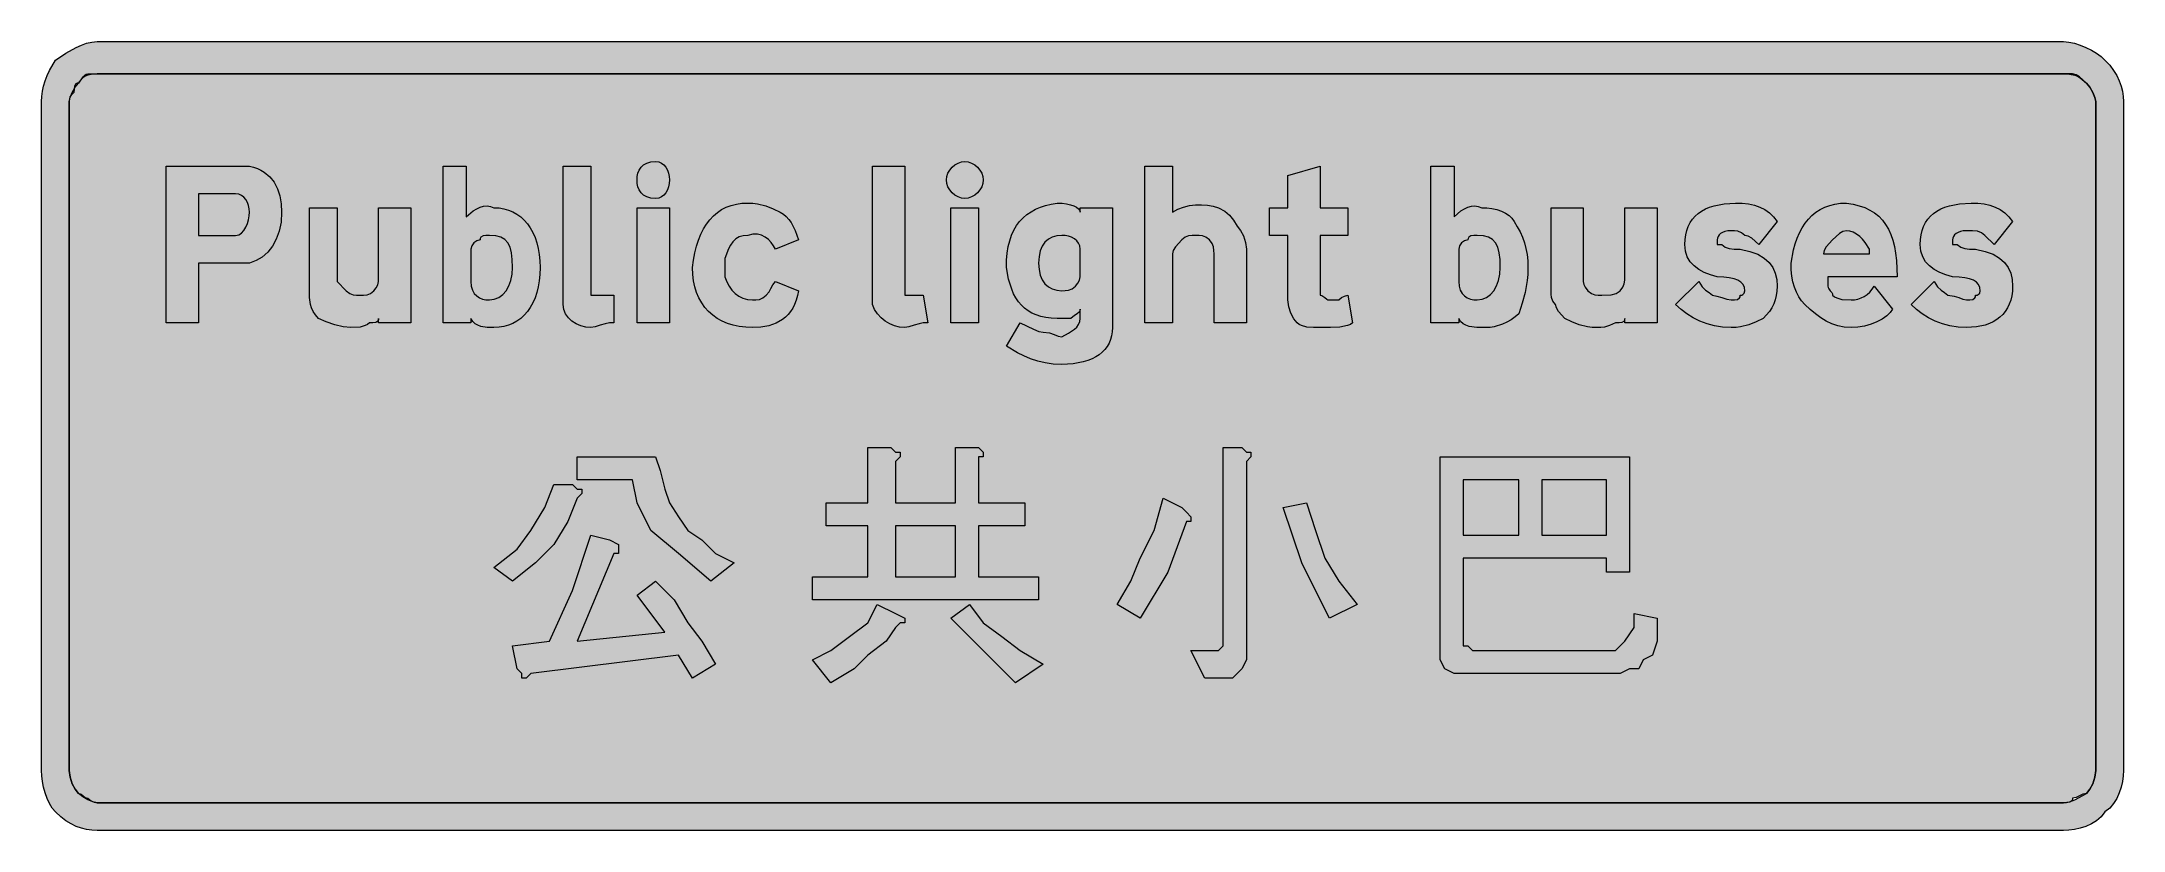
# Model space of a CAD drawing. Header units: metres. Extents: x 14 to 555, y 33 to 238.
import ezdxf

# ---------------------------------------------------------------- set-up
doc = ezdxf.new("R2010")
doc.units = ezdxf.units.M
doc.layers.add('FILL_BLACK_000000', color=7, linetype='Continuous', true_color=0x000000)
doc.layers.add('FILL_WHITE_FFFFFF', color=7, linetype='Continuous', true_color=0xffffff)

msp = doc.modelspace()

# ---------------------------------------------------------------- hatches: boundary and pattern name
at = {"layer": 'FILL_BLACK_000000', "true_color": 0x000000}
h = msp.add_hatch(color=7, dxfattribs=at)
h.dxf.hatch_style = 1
h.paths.add_polyline_path([(540.89, 237.73), (542.36, 237.43), (543.86, 236.95), (545.34, 236.34), (546.77, 235.61), (548.1, 234.8), (549.28, 233.94), (550.29, 233.04), (551.53, 231.69), (552.56, 230.34), (553.39, 228.99), (554.04, 227.64), (554.52, 226.29), (554.85, 224.94), (555.03, 223.59), (555.09, 222.24), (555.09, 48.24), (555.03, 46.84), (554.85, 45.37), (554.52, 43.87), (554.04, 42.39), (553.39, 40.96), (552.56, 39.63), (551.53, 38.45), (550.29, 37.44), (549.28, 36.2), (548.1, 35.17), (546.77, 34.34), (545.34, 33.69), (543.86, 33.21), (542.36, 32.88), (540.89, 32.7), (539.49, 32.64), (28.29, 32.64), (26.94, 32.7), (25.59, 32.88), (24.24, 33.21), (22.89, 33.69), (21.54, 34.34), (20.19, 35.17), (18.84, 36.2), (17.49, 37.44), (16.65, 38.45), (15.92, 39.63), (15.3, 40.96), (14.79, 42.39), (14.4, 43.87), (14.11, 45.37), (13.95, 46.84), (13.89, 48.24), (13.89, 222.24), (13.95, 223.59), (14.11, 224.94), (14.4, 226.29), (14.79, 227.64), (15.3, 228.99), (15.92, 230.34), (17.49, 233.04), (20.19, 234.8), (22.89, 236.34), (24.24, 236.95), (25.59, 237.43), (26.94, 237.73), (28.29, 237.84), (539.49, 237.84), (540.89, 237.73)])
h.paths.add_polyline_path([(547.14, 224.64), (546.37, 225.95), (545.49, 227.04), (543.69, 228.69), (542.79, 229.23), (541.89, 229.44), (539.49, 229.44), (28.29, 229.44), (27.2, 229.4), (25.89, 229.14), (25.22, 228.85), (24.58, 228.43), (23.99, 227.83), (23.49, 227.04), (23.09, 226.99), (22.8, 226.83), (22.44, 226.29), (22.31, 225.52), (22.29, 224.64), (21.6, 223.93), (21.24, 223.44), (21.11, 222.95), (21.09, 222.24), (21.09, 48.24), (21.3, 46.46), (21.84, 44.79), (22.61, 43.35), (23.49, 42.24), (23.89, 42.19), (24.2, 42.05), (24.69, 41.64), (25.18, 41.23), (25.49, 41.09), (25.89, 41.04), (26.77, 40.35), (27.54, 39.99), (28.29, 39.84), (539.49, 39.84), (540.34, 39.89), (541.1, 40.05), (542.49, 40.59), (545.49, 42.24), (546.37, 43.35), (547.14, 44.79), (547.68, 46.46), (547.89, 48.24), (547.89, 222.24), (547.68, 223.33), (547.14, 224.64)], flags=16)
h = msp.add_hatch(color=7, dxfattribs=at)
h.dxf.hatch_style = 1
h.paths.add_polyline_path([(177.03, 200.94), (176.86, 200.08), (176.58, 199.27), (176.19, 198.54), (175.68, 197.93), (175.06, 197.45), (174.33, 197.15), (173.49, 197.04), (172.25, 197.15), (171.22, 197.45), (170.39, 197.93), (169.74, 198.54), (169.26, 199.27), (168.93, 200.08), (168.75, 200.94), (168.69, 201.84), (168.75, 202.74), (168.93, 203.6), (169.26, 204.41), (169.74, 205.14), (170.39, 205.75), (171.22, 206.23), (172.25, 206.53), (173.49, 206.64), (174.33, 206.53), (175.06, 206.23), (175.68, 205.75), (176.19, 205.14), (176.58, 204.41), (176.86, 203.6), (177.03, 202.74), (177.09, 201.84), (177.03, 200.94)])
h = msp.add_hatch(color=7, dxfattribs=at)
h.dxf.hatch_style = 1
h.paths.add_polyline_path([(258.58, 200.94), (258.28, 200.08), (257.8, 199.27), (257.19, 198.54), (256.46, 197.93), (255.65, 197.45), (254.79, 197.15), (253.89, 197.04), (252.99, 197.15), (252.13, 197.45), (251.32, 197.93), (250.59, 198.54), (249.98, 199.27), (249.5, 200.08), (249.2, 200.94), (249.09, 201.84), (249.2, 202.74), (249.5, 203.6), (249.98, 204.41), (250.59, 205.14), (251.32, 205.75), (252.13, 206.23), (252.99, 206.53), (253.89, 206.64), (254.79, 206.53), (255.65, 206.23), (256.46, 205.75), (257.19, 205.14), (257.8, 204.41), (258.28, 203.6), (258.58, 202.74), (258.69, 201.84), (258.58, 200.94)])
h = msp.add_hatch(color=7, dxfattribs=at)
h.dxf.hatch_style = 1
h.paths.add_polyline_path([(46.29, 164.64), (46.29, 205.44), (66.69, 205.44), (67.89, 205.44), (68.97, 205.17), (69.97, 204.83), (70.89, 204.4), (71.73, 203.9), (73.18, 202.7), (74.34, 201.24), (75.21, 199.56), (75.82, 197.68), (76.18, 195.63), (76.29, 193.44), (76.13, 190.85), (75.65, 188.51), (74.9, 186.42), (73.89, 184.59), (72.66, 183.05), (71.23, 181.8), (69.63, 180.86), (67.89, 180.24), (66.69, 180.24), (54.69, 180.24), (54.69, 164.64), (46.29, 164.64)])
h.paths.add_polyline_path([(64.29, 187.44), (65.13, 187.6), (65.86, 188.04), (66.48, 188.71), (66.99, 189.54), (67.38, 190.49), (67.66, 191.49), (67.83, 192.49), (67.89, 193.44), (67.83, 194.34), (67.66, 195.2), (67.38, 196.01), (66.99, 196.74), (66.48, 197.35), (65.86, 197.83), (65.13, 198.13), (64.29, 198.24), (63.09, 198.24), (54.69, 198.24), (54.69, 187.44), (63.09, 187.44), (64.29, 187.44)], flags=16)
h = msp.add_hatch(color=7, dxfattribs=at)
h.dxf.hatch_style = 1
h.paths.add_polyline_path([(128.04, 163.74), (127.28, 164.03), (126.6, 164.45), (125.99, 165.05), (125.49, 165.84), (125.49, 164.64), (118.29, 164.64), (118.29, 205.44), (124.29, 205.44), (124.29, 192.24), (126.09, 193.8), (126.99, 194.37), (127.89, 194.79), (128.79, 195.04), (129.69, 195.11), (130.59, 194.98), (131.49, 194.64), (132.81, 194.57), (134.07, 194.36), (135.27, 194.02), (136.4, 193.55), (137.46, 192.96), (138.45, 192.24), (139.36, 191.4), (140.19, 190.44), (140.93, 189.37), (141.59, 188.19), (142.16, 186.91), (142.63, 185.53), (143, 184.04), (143.27, 182.47), (143.43, 180.8), (143.49, 179.04), (143.43, 177.28), (143.27, 175.61), (143, 174.04), (142.63, 172.55), (142.16, 171.17), (141.59, 169.89), (140.93, 168.71), (140.19, 167.64), (139.36, 166.68), (138.45, 165.84), (137.46, 165.12), (136.4, 164.53), (135.27, 164.06), (134.07, 163.72), (132.81, 163.51), (131.49, 163.44), (129.71, 163.48), (128.04, 163.74)])
h.paths.add_polyline_path([(132.75, 171.28), (133.77, 172.03), (134.64, 173.04), (135.34, 174.27), (135.86, 175.7), (136.18, 177.3), (136.29, 179.04), (136.23, 181.12), (136.03, 182.88), (135.66, 184.33), (135.09, 185.49), (134.3, 186.36), (133.25, 186.97), (131.93, 187.33), (130.29, 187.44), (129.41, 187.42), (128.64, 187.29), (128.1, 186.93), (127.94, 186.64), (127.89, 186.24), (127.01, 186.03), (126.24, 185.49), (125.7, 184.72), (125.49, 183.84), (125.49, 175.44), (125.6, 174.2), (125.9, 173.17), (126.38, 172.34), (126.99, 171.69), (127.72, 171.21), (128.53, 170.88), (129.39, 170.7), (130.29, 170.64), (131.58, 170.8), (132.75, 171.28)], flags=16)
h = msp.add_hatch(color=7, dxfattribs=at)
h.dxf.hatch_style = 1
h.paths.add_polyline_path([(156.69, 174.24), (156.69, 173.04), (156.69, 171.84), (162.69, 171.84), (162.69, 164.64), (161.49, 164.64), (160.4, 164.45), (159.09, 164.04), (157.78, 163.63), (156.69, 163.44), (155.35, 163.55), (154.05, 163.87), (152.83, 164.39), (151.74, 165.09), (150.82, 165.96), (150.11, 166.98), (149.65, 168.15), (149.49, 169.44), (149.49, 170.64), (149.49, 205.44), (156.69, 205.44), (156.69, 174.24)])
h = msp.add_hatch(color=7, dxfattribs=at)
h.dxf.hatch_style = 1
h.paths.add_polyline_path([(238.29, 174.24), (238.29, 173.04), (238.29, 171.84), (243.09, 171.84), (244.29, 164.64), (243.09, 164.64), (242, 164.45), (240.69, 164.04), (239.38, 163.63), (238.29, 163.44), (236.94, 163.55), (235.63, 163.87), (234.37, 164.39), (233.19, 165.09), (232.13, 165.96), (231.2, 166.98), (230.45, 168.15), (229.89, 169.44), (229.89, 170.64), (229.89, 205.44), (238.29, 205.44), (238.29, 174.24)])
h = msp.add_hatch(color=7, dxfattribs=at)
h.dxf.hatch_style = 1
h.paths.add_polyline_path([(309.29, 194.23), (310.78, 194.81), (312.32, 195.19), (313.89, 195.39), (315.46, 195.42), (317, 195.3), (318.49, 195.03), (319.89, 194.64), (321.48, 193.72), (322.74, 192.69), (323.77, 191.43), (324.69, 189.84), (325.57, 188.73), (326.34, 187.29), (326.88, 185.62), (327.09, 183.84), (327.09, 164.64), (318.69, 164.64), (318.69, 182.64), (318.67, 183.54), (318.54, 184.44), (318.18, 185.34), (317.49, 186.24), (316.59, 186.93), (315.69, 187.29), (314.79, 187.42), (313.89, 187.44), (312.99, 187.42), (312.09, 187.29), (311.19, 186.93), (310.29, 186.24), (308.64, 184.44), (308.1, 183.54), (307.89, 182.64), (307.89, 164.64), (300.69, 164.64), (300.69, 205.44), (307.89, 205.44), (307.89, 193.44), (309.29, 194.23)])
h = msp.add_hatch(color=7, dxfattribs=at)
h.dxf.hatch_style = 1
h.paths.add_polyline_path([(353.49, 194.64), (353.49, 187.44), (346.29, 187.44), (346.29, 174.24), (346.29, 171.84), (346.69, 171.79), (347, 171.65), (347.49, 171.24), (347.98, 170.83), (348.29, 170.69), (348.69, 170.64), (351.09, 170.64), (351.84, 171.24), (352.61, 171.65), (353.49, 171.84), (354.69, 164.64), (354.13, 164.24), (353.38, 163.95), (351.39, 163.59), (348.95, 163.46), (346.29, 163.44), (344.51, 163.46), (342.84, 163.59), (341.4, 163.95), (340.79, 164.24), (340.29, 164.64), (339.41, 165.75), (338.64, 167.19), (338.1, 168.86), (337.89, 170.64), (337.89, 187.44), (333.09, 187.44), (333.09, 194.64), (337.89, 194.64), (337.89, 203.04), (346.29, 205.44), (346.29, 194.64), (353.49, 194.64)])
h = msp.add_hatch(color=7, dxfattribs=at)
h.dxf.hatch_style = 1
h.paths.add_polyline_path([(384.99, 163.74), (384.15, 164.03), (383.42, 164.45), (382.8, 165.05), (382.29, 165.84), (382.29, 164.64), (375.09, 164.64), (375.09, 205.44), (381.09, 205.44), (381.09, 192.24), (382.89, 193.8), (383.79, 194.37), (384.69, 194.79), (385.59, 195.04), (386.49, 195.11), (387.39, 194.98), (388.29, 194.64), (389.64, 194.58), (390.95, 194.41), (392.21, 194.13), (393.39, 193.74), (394.45, 193.23), (395.38, 192.61), (396.13, 191.88), (396.69, 191.04), (397.53, 189.69), (398.27, 188.32), (398.88, 186.93), (399.39, 185.49), (399.78, 184), (400.06, 182.43), (400.23, 180.79), (400.29, 179.04), (400.24, 177.29), (400.08, 175.65), (399.54, 172.59), (398.77, 169.76), (397.89, 167.04), (396.94, 166.2), (395.9, 165.46), (394.81, 164.85), (393.69, 164.34), (391.48, 163.66), (390.44, 163.5), (389.49, 163.44), (387.01, 163.48), (384.99, 163.74)])
h.paths.add_polyline_path([(389.55, 171.28), (390.57, 172.03), (391.44, 173.04), (392.14, 174.27), (392.66, 175.7), (392.98, 177.3), (393.09, 179.04), (393.03, 181.12), (392.83, 182.88), (392.46, 184.33), (391.89, 185.49), (391.1, 186.36), (390.05, 186.97), (388.73, 187.33), (387.09, 187.44), (386.21, 187.42), (385.44, 187.29), (384.9, 186.93), (384.74, 186.64), (384.69, 186.24), (383.81, 186.03), (383.04, 185.49), (382.5, 184.72), (382.29, 183.84), (382.29, 175.44), (382.4, 174.2), (382.7, 173.17), (383.18, 172.34), (383.79, 171.69), (384.52, 171.21), (385.33, 170.88), (386.19, 170.7), (387.09, 170.64), (388.38, 170.8), (389.55, 171.28)], flags=16)
h = msp.add_hatch(color=7, dxfattribs=at)
h.dxf.hatch_style = 1
h.paths.add_polyline_path([(198.79, 195.79), (199.98, 195.63), (202.14, 195.09), (204.07, 194.32), (205.89, 193.44), (206.74, 192.93), (207.48, 192.31), (208.15, 191.58), (208.74, 190.74), (209.77, 188.71), (210.69, 186.24), (204.69, 183.84), (204.18, 184.73), (203.56, 185.58), (202.83, 186.35), (201.99, 186.99), (201.03, 187.46), (199.96, 187.72), (198.78, 187.73), (197.49, 187.44), (196.25, 187.33), (195.2, 187.01), (194.33, 186.49), (193.59, 185.79), (192.97, 184.92), (192.43, 183.9), (191.49, 181.44), (191.49, 179.04), (191.49, 177.84), (191.49, 176.64), (192, 175.35), (192.61, 174.18), (193.35, 173.16), (194.19, 172.29), (195.15, 171.59), (196.22, 171.07), (197.4, 170.75), (198.69, 170.64), (199.59, 170.66), (200.49, 170.79), (201.39, 171.15), (202.29, 171.84), (203, 172.74), (203.49, 173.64), (203.98, 174.54), (204.69, 175.44), (210.69, 173.04), (210.42, 171.75), (210.08, 170.56), (209.65, 169.48), (209.15, 168.5), (208.58, 167.62), (207.95, 166.84), (207.25, 166.15), (206.49, 165.54), (204.81, 164.58), (202.93, 163.93), (200.88, 163.56), (198.69, 163.44), (196.93, 163.51), (195.26, 163.72), (193.69, 164.06), (192.2, 164.53), (190.82, 165.12), (189.54, 165.84), (188.36, 166.68), (187.29, 167.64), (186.33, 168.71), (185.49, 169.89), (184.77, 171.17), (184.18, 172.55), (183.71, 174.04), (183.37, 175.61), (183.16, 177.28), (183.09, 179.04), (183.36, 181.01), (183.71, 182.86), (184.14, 184.6), (184.66, 186.22), (185.27, 187.72), (185.96, 189.1), (186.73, 190.36), (187.59, 191.49), (188.53, 192.5), (189.56, 193.37), (190.67, 194.12), (191.86, 194.73), (193.14, 195.22), (194.51, 195.56), (195.96, 195.77), (197.49, 195.84), (198.79, 195.79)])
h = msp.add_hatch(color=7, dxfattribs=at)
h.dxf.hatch_style = 1
h.paths.add_polyline_path([(292.07, 161.3), (291.79, 160.33), (291.41, 159.41), (290.92, 158.55), (290.33, 157.77), (289.63, 157.04), (288.84, 156.39), (287.95, 155.81), (286.96, 155.3), (285.87, 154.86), (284.7, 154.5), (282.07, 154.01), (279.09, 153.84), (276.9, 153.95), (274.82, 154.25), (272.85, 154.73), (270.99, 155.34), (269.25, 156.07), (267.61, 156.88), (264.69, 158.64), (268.29, 164.64), (271.74, 162.99), (273.18, 162.45), (274.29, 162.24), (275.88, 162.05), (277.14, 161.64), (278.17, 161.23), (279.09, 161.04), (280.85, 161.96), (282.39, 162.99), (283, 163.58), (283.48, 164.25), (283.78, 164.99), (283.89, 165.84), (283.89, 168.24), (283.84, 167.84), (283.68, 167.53), (283.14, 167.04), (282.37, 166.55), (281.49, 165.84), (277.89, 165.84), (276.37, 165.9), (274.96, 166.06), (273.66, 166.34), (272.45, 166.72), (271.35, 167.21), (270.34, 167.8), (269.42, 168.5), (268.59, 169.29), (267.84, 170.18), (267.18, 171.17), (266.59, 172.26), (266.08, 173.43), (265.26, 176.06), (264.69, 179.04), (264.75, 181), (264.91, 182.81), (265.19, 184.5), (265.57, 186.05), (266.06, 187.48), (266.65, 188.79), (267.35, 189.97), (268.14, 191.04), (269.03, 192), (270.02, 192.84), (271.11, 193.59), (272.28, 194.23), (273.55, 194.77), (274.91, 195.22), (276.36, 195.57), (277.89, 195.84), (279.18, 195.79), (280.35, 195.63), (281.37, 195.4), (282.24, 195.09), (282.94, 194.73), (283.46, 194.32), (283.78, 193.89), (283.89, 193.44), (283.89, 194.64), (292.29, 194.64), (292.29, 163.44), (292.23, 162.34), (292.07, 161.3)])
h.paths.add_polyline_path([(283.48, 185.41), (283, 186.03), (282.39, 186.54), (281.66, 186.93), (280.85, 187.21), (279.99, 187.38), (279.09, 187.44), (277.8, 187.33), (276.63, 186.99), (275.61, 186.43), (274.74, 185.64), (274.04, 184.63), (273.52, 183.39), (273.2, 181.93), (273.09, 180.24), (273.2, 178.55), (273.52, 177.09), (274.04, 175.85), (274.74, 174.84), (275.61, 174.05), (276.63, 173.49), (277.8, 173.15), (279.09, 173.04), (279.99, 173.06), (280.89, 173.19), (281.79, 173.55), (282.69, 174.24), (283.29, 174.99), (283.7, 175.76), (283.89, 176.64), (283.89, 183.84), (283.78, 184.68), (283.48, 185.41)], flags=16)
h = msp.add_hatch(color=7, dxfattribs=at)
h.dxf.hatch_style = 1
h.paths.add_polyline_path([(465.03, 172.94), (464.87, 171.75), (464.58, 170.63), (464.19, 169.59), (463.68, 168.6), (463.06, 167.66), (461.49, 165.84), (459.67, 164.96), (457.74, 164.19), (455.58, 163.65), (454.39, 163.49), (453.09, 163.44), (450.9, 163.55), (448.81, 163.87), (446.85, 164.39), (444.99, 165.09), (443.25, 165.96), (441.61, 166.98), (440.1, 168.15), (438.69, 169.44), (444.69, 175.44), (445.59, 174.03), (446.49, 173.19), (447.39, 172.57), (448.29, 171.84), (449.38, 171.65), (450.69, 171.24), (452, 170.83), (453.09, 170.64), (453.97, 170.66), (454.74, 170.79), (455.28, 171.15), (455.44, 171.44), (455.49, 171.84), (455.89, 171.89), (456.18, 172.03), (456.54, 172.44), (456.69, 173.04), (456.58, 173.88), (456.24, 174.61), (455.68, 175.23), (454.89, 175.74), (453.88, 176.13), (452.64, 176.41), (451.18, 176.58), (449.49, 176.64), (447.75, 177.15), (446.15, 177.78), (444.72, 178.56), (443.49, 179.49), (442.48, 180.59), (441.73, 181.87), (441.25, 183.35), (441.09, 185.04), (441.15, 186.35), (441.31, 187.57), (441.59, 188.71), (441.97, 189.76), (442.46, 190.74), (443.05, 191.62), (443.75, 192.42), (444.54, 193.14), (445.43, 193.77), (446.42, 194.32), (447.51, 194.79), (448.68, 195.16), (451.31, 195.67), (454.29, 195.84), (456.03, 195.78), (457.67, 195.6), (459.18, 195.27), (460.59, 194.79), (461.88, 194.14), (463.07, 193.31), (464.13, 192.28), (465.09, 191.04), (460.29, 185.04), (458.49, 186.69), (457.59, 187.23), (456.69, 187.44), (455.79, 188.13), (454.89, 188.49), (453.99, 188.62), (453.09, 188.64), (452.25, 188.59), (451.52, 188.43), (450.9, 188.2), (450.39, 187.89), (450, 187.53), (449.72, 187.12), (449.55, 186.69), (449.49, 186.24), (449.49, 185.04), (450.69, 185.04), (451.61, 184.35), (452.64, 183.99), (453.9, 183.86), (455.49, 183.84), (457.97, 183.28), (460.03, 182.51), (461.69, 181.54), (462.99, 180.39), (463.95, 179.07), (464.6, 177.6), (464.97, 175.98), (465.09, 174.24), (465.03, 172.94)])
h = msp.add_hatch(color=7, dxfattribs=at)
h.dxf.hatch_style = 1
h.paths.add_polyline_path([(478.29, 174.24), (478.34, 173.84), (478.48, 173.53), (478.89, 173.04), (479.3, 172.55), (479.44, 172.24), (479.49, 171.84), (479.99, 171.44), (480.58, 171.15), (481.89, 170.79), (484.29, 170.64), (485.19, 170.7), (486.07, 170.86), (486.93, 171.15), (487.74, 171.54), (488.5, 172.05), (489.18, 172.66), (489.79, 173.4), (490.29, 174.24), (495.09, 168.24), (494.48, 167.34), (493.57, 166.48), (492.41, 165.67), (491.04, 164.94), (489.5, 164.33), (487.83, 163.85), (486.08, 163.55), (484.29, 163.44), (482.54, 163.55), (480.9, 163.87), (479.33, 164.39), (477.84, 165.09), (476.4, 165.96), (475.01, 166.98), (473.64, 168.15), (472.29, 169.44), (471.45, 170.4), (470.71, 171.46), (470.1, 172.65), (469.59, 173.94), (469.2, 175.35), (468.91, 176.86), (468.75, 178.5), (468.69, 180.24), (469.31, 183.67), (469.74, 185.24), (470.26, 186.73), (470.87, 188.11), (471.56, 189.39), (472.33, 190.57), (473.19, 191.64), (474.13, 192.6), (475.16, 193.44), (476.27, 194.16), (477.46, 194.75), (478.74, 195.22), (480.11, 195.56), (481.56, 195.77), (483.09, 195.84), (484.82, 195.56), (486.41, 195.16), (487.87, 194.65), (489.2, 194.02), (490.41, 193.27), (491.49, 192.4), (492.45, 191.41), (493.29, 190.29), (494.02, 189.05), (494.64, 187.67), (495.16, 186.17), (495.58, 184.53), (495.89, 182.77), (496.12, 180.86), (496.29, 176.64), (478.29, 176.64), (478.29, 174.24)])
h.paths.add_polyline_path([(489.09, 183.84), (487.98, 185.6), (487.3, 186.41), (486.54, 187.14), (485.73, 187.75), (484.87, 188.23), (483.99, 188.53), (483.09, 188.64), (482.19, 188.43), (481.29, 187.89), (479.49, 186.24), (477.84, 184.44), (477.3, 183.54), (477.09, 182.64), (489.09, 182.64), (489.09, 183.84)], flags=16)
h = msp.add_hatch(color=7, dxfattribs=at)
h.dxf.hatch_style = 1
h.paths.add_polyline_path([(526.23, 172.93), (526.07, 171.71), (525.8, 170.57), (525.43, 169.51), (524.96, 168.54), (524.39, 167.66), (523.73, 166.86), (522.99, 166.14), (522.16, 165.51), (521.25, 164.96), (520.26, 164.49), (519.2, 164.11), (516.87, 163.61), (514.29, 163.44), (512.1, 163.55), (510.01, 163.87), (508.05, 164.39), (506.19, 165.09), (504.45, 165.96), (502.81, 166.98), (501.3, 168.15), (499.89, 169.44), (505.89, 175.44), (506.79, 174.03), (507.69, 173.19), (508.59, 172.57), (509.49, 171.84), (511.08, 171.65), (512.34, 171.24), (513.37, 170.83), (514.29, 170.64), (515.17, 170.66), (515.94, 170.79), (516.48, 171.15), (516.64, 171.44), (516.69, 171.84), (517.09, 171.89), (517.38, 172.03), (517.74, 172.44), (517.89, 173.04), (517.78, 173.88), (517.44, 174.61), (516.88, 175.23), (516.09, 175.74), (515.08, 176.13), (513.84, 176.41), (512.38, 176.58), (510.69, 176.64), (508.95, 177.15), (507.35, 177.78), (505.92, 178.56), (504.69, 179.49), (503.68, 180.59), (502.93, 181.87), (502.45, 183.35), (502.29, 185.04), (502.35, 186.35), (502.51, 187.57), (502.79, 188.71), (503.17, 189.76), (503.66, 190.74), (504.25, 191.62), (504.95, 192.42), (505.74, 193.14), (506.63, 193.77), (507.62, 194.32), (508.71, 194.79), (509.88, 195.16), (512.51, 195.67), (515.49, 195.84), (517.23, 195.78), (518.87, 195.6), (520.38, 195.27), (521.79, 194.79), (523.08, 194.14), (524.26, 193.31), (525.33, 192.28), (526.29, 191.04), (521.49, 185.04), (519.09, 187.44), (518.17, 188.13), (517.14, 188.49), (515.88, 188.62), (514.29, 188.64), (513.45, 188.59), (512.72, 188.43), (512.1, 188.2), (511.59, 187.89), (511.2, 187.53), (510.92, 187.12), (510.75, 186.69), (510.69, 186.24), (510.69, 185.04), (511.89, 185.04), (512.81, 184.35), (513.84, 183.99), (515.1, 183.86), (516.69, 183.84), (519.17, 183.28), (521.23, 182.51), (522.89, 181.54), (524.19, 180.39), (525.15, 179.07), (525.8, 177.6), (526.17, 175.98), (526.29, 174.24), (526.23, 172.93)])
h = msp.add_hatch(color=7, dxfattribs=at)
h.dxf.hatch_style = 1
h.paths.add_polyline_path([(109.89, 194.64), (109.89, 164.64), (101.49, 164.64), (101.49, 165.84), (101.44, 165.44), (101.28, 165.15), (100.74, 164.79), (99.97, 164.66), (99.09, 164.64), (98.59, 164.24), (98, 163.95), (96.69, 163.59), (94.29, 163.44), (92.3, 163.65), (90.09, 164.19), (87.88, 164.96), (85.89, 165.84), (85.1, 166.74), (84.5, 167.64), (84.08, 168.54), (83.79, 169.44), (83.53, 171.24), (83.49, 173.04), (83.49, 194.64), (90.69, 194.64), (90.69, 175.44), (93.09, 173.04), (93.99, 172.35), (94.89, 171.99), (95.79, 171.86), (96.69, 171.84), (97.59, 171.86), (98.49, 171.99), (99.39, 172.35), (100.29, 173.04), (100.89, 173.79), (101.3, 174.56), (101.49, 175.44), (101.49, 176.64), (101.49, 194.64), (109.89, 194.64)])
h = msp.add_hatch(color=7, dxfattribs=at)
h.dxf.hatch_style = 1
h.paths.add_polyline_path([(168.69, 164.64), (168.69, 194.64), (177.09, 194.64), (177.09, 164.64), (168.69, 164.64)])
h = msp.add_hatch(color=7, dxfattribs=at)
h.dxf.hatch_style = 1
h.paths.add_polyline_path([(250.29, 164.64), (250.29, 194.64), (257.49, 194.64), (257.49, 164.64), (250.29, 164.64)])
h = msp.add_hatch(color=7, dxfattribs=at)
h.dxf.hatch_style = 1
h.paths.add_polyline_path([(433.89, 194.64), (433.89, 164.64), (425.49, 164.64), (425.49, 165.84), (425.44, 165.44), (425.28, 165.15), (424.74, 164.79), (423.97, 164.66), (423.09, 164.64), (421.5, 163.95), (420.24, 163.59), (419.21, 163.46), (418.29, 163.44), (416.99, 163.49), (415.8, 163.65), (413.64, 164.19), (411.71, 164.96), (409.89, 165.84), (408.24, 167.64), (407.7, 168.54), (407.49, 169.44), (406.8, 170.34), (406.44, 171.24), (406.31, 172.14), (406.29, 173.04), (406.29, 194.64), (414.69, 194.64), (414.69, 175.44), (414.84, 174.69), (415.2, 173.92), (415.89, 173.04), (416.79, 172.35), (417.69, 171.99), (418.59, 171.86), (419.49, 171.84), (421.89, 171.99), (423.2, 172.35), (423.79, 172.64), (424.29, 173.04), (424.98, 173.94), (425.34, 174.84), (425.47, 175.74), (425.49, 176.64), (425.49, 194.64), (433.89, 194.64)])
h = msp.add_hatch(color=7, dxfattribs=at)
h.dxf.hatch_style = 1
h.paths.add_polyline_path([(228.69, 117.84), (228.69, 132.24), (234.69, 132.24), (235.89, 131.04), (237.09, 131.04), (237.09, 129.84), (235.89, 128.64), (235.89, 117.84), (251.49, 117.84), (251.49, 132.24), (257.49, 132.24), (258.69, 131.04), (258.69, 129.84), (257.49, 129.84), (257.49, 117.84), (269.49, 117.84), (269.49, 111.84), (257.49, 111.84), (257.49, 98.64), (273.09, 98.64), (273.09, 92.64), (214.29, 92.64), (214.29, 98.64), (228.69, 98.64), (228.69, 111.84), (217.89, 111.84), (217.89, 117.84), (228.69, 117.84)])
h.paths.add_polyline_path([(251.49, 111.84), (235.89, 111.84), (235.89, 98.64), (251.49, 98.64), (251.49, 111.84)], flags=16)
h = msp.add_hatch(color=7, dxfattribs=at)
h.dxf.hatch_style = 1
h.paths.add_polyline_path([(327.09, 131.04), (328.29, 131.04), (328.29, 129.84), (327.09, 128.64), (327.09, 80.64), (327.09, 77.04), (325.89, 74.64), (323.49, 72.24), (319.89, 72.24), (316.29, 72.24), (312.69, 79.44), (317.49, 79.44), (318.69, 79.44), (319.89, 79.44), (321.09, 80.64), (321.09, 81.84), (321.09, 132.24), (325.89, 132.24), (327.09, 131.04)])
h = msp.add_hatch(color=7, dxfattribs=at)
h.dxf.hatch_style = 1
h.paths.add_polyline_path([(173.49, 129.84), (174.69, 126.24), (175.89, 121.44), (177.09, 117.84), (179.49, 114.24), (181.89, 110.64), (185.49, 108.24), (189.09, 104.64), (193.89, 102.24), (187.89, 97.44), (179.49, 104.64), (172.29, 110.64), (168.69, 117.84), (167.49, 123.84), (153.09, 123.84), (153.09, 129.84), (173.49, 129.84)])
h = msp.add_hatch(color=7, dxfattribs=at)
h.dxf.hatch_style = 1
h.paths.add_polyline_path([(420.69, 99.84), (420.69, 103.44), (383.49, 103.44), (383.49, 83.04), (383.49, 80.64), (384.69, 80.64), (385.89, 79.44), (387.09, 79.44), (420.69, 79.44), (423.09, 79.44), (425.49, 81.84), (427.89, 85.44), (427.89, 89.04), (433.89, 87.84), (433.89, 84.24), (433.89, 81.84), (432.69, 78.24), (430.29, 77.04), (429.09, 74.64), (426.69, 74.64), (424.29, 73.44), (421.89, 73.44), (384.69, 73.44), (381.09, 73.44), (378.69, 74.64), (377.49, 77.04), (377.49, 80.64), (377.49, 129.84), (426.69, 129.84), (426.69, 99.84), (420.69, 99.84)])
h.paths.add_polyline_path([(383.49, 123.84), (383.49, 109.44), (397.89, 109.44), (397.89, 123.84), (383.49, 123.84)], flags=16)
h.paths.add_polyline_path([(420.69, 123.84), (403.89, 123.84), (403.89, 109.44), (420.69, 109.44), (420.69, 123.84)], flags=16)
h = msp.add_hatch(color=7, dxfattribs=at)
h.dxf.hatch_style = 1
h.paths.add_polyline_path([(153.09, 121.44), (154.29, 121.44), (154.29, 120.24), (153.09, 119.04), (150.69, 113.04), (147.09, 107.04), (142.29, 102.24), (136.29, 97.44), (131.49, 101.04), (137.49, 105.84), (141.09, 110.64), (144.69, 116.64), (147.09, 122.64), (151.89, 122.64), (153.09, 121.44)])
h = msp.add_hatch(color=7, dxfattribs=at)
h.dxf.hatch_style = 1
h.paths.add_polyline_path([(297.09, 97.44), (299.49, 103.44), (303.09, 110.64), (305.49, 119.04), (310.29, 116.64), (311.49, 115.44), (312.69, 114.24), (312.69, 113.04), (311.49, 113.04), (306.69, 99.84), (299.49, 87.84), (293.49, 91.44), (297.09, 97.44)])
h = msp.add_hatch(color=7, dxfattribs=at)
h.dxf.hatch_style = 1
h.paths.add_polyline_path([(345.09, 95.04), (341.49, 102.24), (339.09, 109.44), (336.69, 116.64), (342.69, 117.84), (345.09, 110.64), (347.49, 103.44), (351.09, 97.44), (355.89, 91.44), (348.69, 87.84), (345.09, 95.04)])
h = msp.add_hatch(color=7, dxfattribs=at)
h.dxf.hatch_style = 1
h.paths.add_polyline_path([(163.89, 107.04), (163.89, 105.84), (163.89, 104.64), (162.69, 104.64), (153.09, 81.84), (175.89, 84.24), (168.69, 93.84), (173.49, 97.44), (178.29, 92.64), (181.89, 86.64), (185.49, 81.84), (189.09, 75.84), (183.09, 72.24), (179.49, 78.24), (141.09, 73.44), (139.89, 72.24), (138.69, 72.24), (138.69, 73.44), (137.49, 74.64), (136.29, 80.64), (145.89, 81.84), (151.89, 95.04), (156.69, 109.44), (161.49, 108.24), (163.89, 107.04)])
h = msp.add_hatch(color=7, dxfattribs=at)
h.dxf.hatch_style = 1
h.paths.add_polyline_path([(219.09, 79.44), (223.89, 83.04), (228.69, 86.64), (231.09, 91.44), (235.89, 89.04), (238.29, 87.84), (238.29, 86.64), (237.09, 86.64), (235.89, 85.44), (233.49, 81.84), (228.69, 78.24), (225.09, 74.64), (219.09, 71.04), (214.29, 77.04), (219.09, 79.44)])
h = msp.add_hatch(color=7, dxfattribs=at)
h.dxf.hatch_style = 1
h.paths.add_polyline_path([(258.69, 86.64), (263.49, 83.04), (268.29, 79.44), (274.29, 75.84), (267.09, 71.04), (258.69, 79.44), (250.29, 87.84), (255.09, 91.44), (258.69, 86.64)])
at = {"layer": 'FILL_WHITE_FFFFFF', "true_color": 0xffffff}
h = msp.add_hatch(color=7, dxfattribs=at)
h.dxf.hatch_style = 1
h.paths.add_polyline_path([(541.1, 229.4), (542.49, 229.14), (543.17, 228.85), (543.88, 228.43), (545.49, 227.04), (546.37, 225.95), (547.14, 224.64), (547.68, 223.33), (547.89, 222.24), (547.89, 48.24), (547.68, 46.46), (547.14, 44.79), (546.37, 43.35), (545.49, 42.24), (544.59, 42.05), (543.69, 41.64), (542.79, 41.23), (541.89, 41.04), (541.84, 40.64), (541.68, 40.35), (541.14, 39.99), (540.37, 39.86), (539.49, 39.84), (28.29, 39.84), (27.2, 40.05), (25.89, 40.59), (24.58, 41.36), (23.49, 42.24), (22.61, 43.35), (21.84, 44.79), (21.3, 46.46), (21.09, 48.24), (21.09, 222.24), (21.3, 223.33), (21.84, 224.64), (22.61, 225.95), (23.49, 227.04), (24.2, 227.92), (24.69, 228.69), (25.18, 229.23), (25.49, 229.39), (25.89, 229.44), (28.29, 229.44), (539.49, 229.44), (541.1, 229.4)])

# ---------------------------------------------------------------- linework, layer by layer
at = {"layer": 'FILL_BLACK_000000', "lineweight": 0, "true_color": 0x000000}
for points in [[(540.89, 237.73), (542.36, 237.43), (543.86, 236.95), (545.34, 236.34), (546.77, 235.61), (548.1, 234.8), (549.28, 233.94), (550.29, 233.04), (551.53, 231.69), (552.56, 230.34), (553.39, 228.99), (554.04, 227.64), (554.52, 226.29), (554.85, 224.94), (555.03, 223.59), (555.09, 222.24), (555.09, 48.24), (555.03, 46.84), (554.85, 45.37), (554.52, 43.87), (554.04, 42.39), (553.39, 40.96), (552.56, 39.63), (551.53, 38.45), (550.29, 37.44), (549.28, 36.2), (548.1, 35.17), (546.77, 34.34), (545.34, 33.69), (543.86, 33.21), (542.36, 32.88), (540.89, 32.7), (539.49, 32.64), (28.29, 32.64), (26.94, 32.7), (25.59, 32.88), (24.24, 33.21), (22.89, 33.69), (21.54, 34.34), (20.19, 35.17), (18.84, 36.2), (17.49, 37.44), (16.65, 38.45), (15.92, 39.63), (15.3, 40.96), (14.79, 42.39), (14.4, 43.87), (14.11, 45.37), (13.95, 46.84), (13.89, 48.24), (13.89, 222.24), (13.95, 223.59), (14.11, 224.94), (14.4, 226.29), (14.79, 227.64), (15.3, 228.99), (15.92, 230.34), (17.49, 233.04), (20.19, 234.8), (22.89, 236.34), (24.24, 236.95), (25.59, 237.43), (26.94, 237.73), (28.29, 237.84), (539.49, 237.84)], [(547.14, 224.64), (546.37, 225.95), (545.49, 227.04), (543.69, 228.69), (542.79, 229.23), (541.89, 229.44), (539.49, 229.44), (28.29, 229.44), (27.2, 229.4), (25.89, 229.14), (25.22, 228.85), (24.58, 228.43), (23.99, 227.83), (23.49, 227.04), (23.09, 226.99), (22.8, 226.83), (22.44, 226.29), (22.31, 225.52), (22.29, 224.64), (21.6, 223.93), (21.24, 223.44), (21.11, 222.95), (21.09, 222.24), (21.09, 48.24), (21.3, 46.46), (21.84, 44.79), (22.61, 43.35), (23.49, 42.24), (23.89, 42.19), (24.2, 42.05), (24.69, 41.64), (25.18, 41.23), (25.49, 41.09), (25.89, 41.04), (26.77, 40.35), (27.54, 39.99), (28.29, 39.84), (539.49, 39.84), (540.34, 39.89), (541.1, 40.05), (542.49, 40.59), (545.49, 42.24), (546.37, 43.35), (547.14, 44.79), (547.68, 46.46), (547.89, 48.24), (547.89, 222.24), (547.68, 223.33)], [(177.03, 200.94), (176.86, 200.08), (176.58, 199.27), (176.19, 198.54), (175.68, 197.93), (175.06, 197.45), (174.33, 197.15), (173.49, 197.04), (172.25, 197.15), (171.22, 197.45), (170.39, 197.93), (169.74, 198.54), (169.26, 199.27), (168.93, 200.08), (168.75, 200.94), (168.69, 201.84), (168.75, 202.74), (168.93, 203.6), (169.26, 204.41), (169.74, 205.14), (170.39, 205.75), (171.22, 206.23), (172.25, 206.53), (173.49, 206.64), (174.33, 206.53), (175.06, 206.23), (175.68, 205.75), (176.19, 205.14), (176.58, 204.41), (176.86, 203.6), (177.03, 202.74), (177.09, 201.84)], [(258.58, 200.94), (258.28, 200.08), (257.8, 199.27), (257.19, 198.54), (256.46, 197.93), (255.65, 197.45), (254.79, 197.15), (253.89, 197.04), (252.99, 197.15), (252.13, 197.45), (251.32, 197.93), (250.59, 198.54), (249.98, 199.27), (249.5, 200.08), (249.2, 200.94), (249.09, 201.84), (249.2, 202.74), (249.5, 203.6), (249.98, 204.41), (250.59, 205.14), (251.32, 205.75), (252.13, 206.23), (252.99, 206.53), (253.89, 206.64), (254.79, 206.53), (255.65, 206.23), (256.46, 205.75), (257.19, 205.14), (257.8, 204.41), (258.28, 203.6), (258.58, 202.74), (258.69, 201.84)], [(46.29, 164.64), (46.29, 205.44), (66.69, 205.44), (67.89, 205.44), (68.97, 205.17), (69.97, 204.83), (70.89, 204.4), (71.73, 203.9), (73.18, 202.7), (74.34, 201.24), (75.21, 199.56), (75.82, 197.68), (76.18, 195.63), (76.29, 193.44), (76.13, 190.85), (75.65, 188.51), (74.9, 186.42), (73.89, 184.59), (72.66, 183.05), (71.23, 181.8), (69.63, 180.86), (67.89, 180.24), (66.69, 180.24), (54.69, 180.24), (54.69, 164.64)], [(128.04, 163.74), (127.28, 164.03), (126.6, 164.45), (125.99, 165.05), (125.49, 165.84), (125.49, 164.64), (118.29, 164.64), (118.29, 205.44), (124.29, 205.44), (124.29, 192.24), (126.09, 193.8), (126.99, 194.37), (127.89, 194.79), (128.79, 195.04), (129.69, 195.11), (130.59, 194.98), (131.49, 194.64), (132.81, 194.57), (134.07, 194.36), (135.27, 194.02), (136.4, 193.55), (137.46, 192.96), (138.45, 192.24), (139.36, 191.4), (140.19, 190.44), (140.93, 189.37), (141.59, 188.19), (142.16, 186.91), (142.63, 185.53), (143, 184.04), (143.27, 182.47), (143.43, 180.8), (143.49, 179.04), (143.43, 177.28), (143.27, 175.61), (143, 174.04), (142.63, 172.55), (142.16, 171.17), (141.59, 169.89), (140.93, 168.71), (140.19, 167.64), (139.36, 166.68), (138.45, 165.84), (137.46, 165.12), (136.4, 164.53), (135.27, 164.06), (134.07, 163.72), (132.81, 163.51), (131.49, 163.44), (129.71, 163.48)], [(156.69, 174.24), (156.69, 173.04), (156.69, 171.84), (162.69, 171.84), (162.69, 164.64), (161.49, 164.64), (160.4, 164.45), (159.09, 164.04), (157.78, 163.63), (156.69, 163.44), (155.35, 163.55), (154.05, 163.87), (152.83, 164.39), (151.74, 165.09), (150.82, 165.96), (150.11, 166.98), (149.65, 168.15), (149.49, 169.44), (149.49, 170.64), (149.49, 205.44), (156.69, 205.44)], [(238.29, 174.24), (238.29, 173.04), (238.29, 171.84), (243.09, 171.84), (244.29, 164.64), (243.09, 164.64), (242, 164.45), (240.69, 164.04), (239.38, 163.63), (238.29, 163.44), (236.94, 163.55), (235.63, 163.87), (234.37, 164.39), (233.19, 165.09), (232.13, 165.96), (231.2, 166.98), (230.45, 168.15), (229.89, 169.44), (229.89, 170.64), (229.89, 205.44), (238.29, 205.44)], [(309.29, 194.23), (310.78, 194.81), (312.32, 195.19), (313.89, 195.39), (315.46, 195.42), (317, 195.3), (318.49, 195.03), (319.89, 194.64), (321.48, 193.72), (322.74, 192.69), (323.77, 191.43), (324.69, 189.84), (325.57, 188.73), (326.34, 187.29), (326.88, 185.62), (327.09, 183.84), (327.09, 164.64), (318.69, 164.64), (318.69, 182.64), (318.67, 183.54), (318.54, 184.44), (318.18, 185.34), (317.49, 186.24), (316.59, 186.93), (315.69, 187.29), (314.79, 187.42), (313.89, 187.44), (312.99, 187.42), (312.09, 187.29), (311.19, 186.93), (310.29, 186.24), (308.64, 184.44), (308.1, 183.54), (307.89, 182.64), (307.89, 164.64), (300.69, 164.64), (300.69, 205.44), (307.89, 205.44), (307.89, 193.44)], [(353.49, 194.64), (353.49, 187.44), (346.29, 187.44), (346.29, 174.24), (346.29, 171.84), (346.69, 171.79), (347, 171.65), (347.49, 171.24), (347.98, 170.83), (348.29, 170.69), (348.69, 170.64), (351.09, 170.64), (351.84, 171.24), (352.61, 171.65), (353.49, 171.84), (354.69, 164.64), (354.13, 164.24), (353.38, 163.95), (351.39, 163.59), (348.95, 163.46), (346.29, 163.44), (344.51, 163.46), (342.84, 163.59), (341.4, 163.95), (340.79, 164.24), (340.29, 164.64), (339.41, 165.75), (338.64, 167.19), (338.1, 168.86), (337.89, 170.64), (337.89, 187.44), (333.09, 187.44), (333.09, 194.64), (337.89, 194.64), (337.89, 203.04), (346.29, 205.44), (346.29, 194.64)], [(384.99, 163.74), (384.15, 164.03), (383.42, 164.45), (382.8, 165.05), (382.29, 165.84), (382.29, 164.64), (375.09, 164.64), (375.09, 205.44), (381.09, 205.44), (381.09, 192.24), (382.89, 193.8), (383.79, 194.37), (384.69, 194.79), (385.59, 195.04), (386.49, 195.11), (387.39, 194.98), (388.29, 194.64), (389.64, 194.58), (390.95, 194.41), (392.21, 194.13), (393.39, 193.74), (394.45, 193.23), (395.38, 192.61), (396.13, 191.88), (396.69, 191.04), (397.53, 189.69), (398.27, 188.32), (398.88, 186.93), (399.39, 185.49), (399.78, 184), (400.06, 182.43), (400.23, 180.79), (400.29, 179.04), (400.24, 177.29), (400.08, 175.65), (399.54, 172.59), (398.77, 169.76), (397.89, 167.04), (396.94, 166.2), (395.9, 165.46), (394.81, 164.85), (393.69, 164.34), (391.48, 163.66), (390.44, 163.5), (389.49, 163.44), (387.01, 163.48)], [(64.29, 187.44), (65.13, 187.6), (65.86, 188.04), (66.48, 188.71), (66.99, 189.54), (67.38, 190.49), (67.66, 191.49), (67.83, 192.49), (67.89, 193.44), (67.83, 194.34), (67.66, 195.2), (67.38, 196.01), (66.99, 196.74), (66.48, 197.35), (65.86, 197.83), (65.13, 198.13), (64.29, 198.24), (63.09, 198.24), (54.69, 198.24), (54.69, 187.44), (63.09, 187.44)], [(198.79, 195.79), (199.98, 195.63), (202.14, 195.09), (204.07, 194.32), (205.89, 193.44), (206.74, 192.93), (207.48, 192.31), (208.15, 191.58), (208.74, 190.74), (209.77, 188.71), (210.69, 186.24), (204.69, 183.84), (204.18, 184.73), (203.56, 185.58), (202.83, 186.35), (201.99, 186.99), (201.03, 187.46), (199.96, 187.72), (198.78, 187.73), (197.49, 187.44), (196.25, 187.33), (195.2, 187.01), (194.33, 186.49), (193.59, 185.79), (192.97, 184.92), (192.43, 183.9), (191.49, 181.44), (191.49, 179.04), (191.49, 177.84), (191.49, 176.64), (192, 175.35), (192.61, 174.18), (193.35, 173.16), (194.19, 172.29), (195.15, 171.59), (196.22, 171.07), (197.4, 170.75), (198.69, 170.64), (199.59, 170.66), (200.49, 170.79), (201.39, 171.15), (202.29, 171.84), (203, 172.74), (203.49, 173.64), (203.98, 174.54), (204.69, 175.44), (210.69, 173.04), (210.42, 171.75), (210.08, 170.56), (209.65, 169.48), (209.15, 168.5), (208.58, 167.62), (207.95, 166.84), (207.25, 166.15), (206.49, 165.54), (204.81, 164.58), (202.93, 163.93), (200.88, 163.56), (198.69, 163.44), (196.93, 163.51), (195.26, 163.72), (193.69, 164.06), (192.2, 164.53), (190.82, 165.12), (189.54, 165.84), (188.36, 166.68), (187.29, 167.64), (186.33, 168.71), (185.49, 169.89), (184.77, 171.17), (184.18, 172.55), (183.71, 174.04), (183.37, 175.61), (183.16, 177.28), (183.09, 179.04), (183.36, 181.01), (183.71, 182.86), (184.14, 184.6), (184.66, 186.22), (185.27, 187.72), (185.96, 189.1), (186.73, 190.36), (187.59, 191.49), (188.53, 192.5), (189.56, 193.37), (190.67, 194.12), (191.86, 194.73), (193.14, 195.22), (194.51, 195.56), (195.96, 195.77), (197.49, 195.84)], [(292.07, 161.3), (291.79, 160.33), (291.41, 159.41), (290.92, 158.55), (290.33, 157.77), (289.63, 157.04), (288.84, 156.39), (287.95, 155.81), (286.96, 155.3), (285.87, 154.86), (284.7, 154.5), (282.07, 154.01), (279.09, 153.84), (276.9, 153.95), (274.82, 154.25), (272.85, 154.73), (270.99, 155.34), (269.25, 156.07), (267.61, 156.88), (264.69, 158.64), (268.29, 164.64), (271.74, 162.99), (273.18, 162.45), (274.29, 162.24), (275.88, 162.05), (277.14, 161.64), (278.17, 161.23), (279.09, 161.04), (280.85, 161.96), (282.39, 162.99), (283, 163.58), (283.48, 164.25), (283.78, 164.99), (283.89, 165.84), (283.89, 168.24), (283.84, 167.84), (283.68, 167.53), (283.14, 167.04), (282.37, 166.55), (281.49, 165.84), (277.89, 165.84), (276.37, 165.9), (274.96, 166.06), (273.66, 166.34), (272.45, 166.72), (271.35, 167.21), (270.34, 167.8), (269.42, 168.5), (268.59, 169.29), (267.84, 170.18), (267.18, 171.17), (266.59, 172.26), (266.08, 173.43), (265.26, 176.06), (264.69, 179.04), (264.75, 181), (264.91, 182.81), (265.19, 184.5), (265.57, 186.05), (266.06, 187.48), (266.65, 188.79), (267.35, 189.97), (268.14, 191.04), (269.03, 192), (270.02, 192.84), (271.11, 193.59), (272.28, 194.23), (273.55, 194.77), (274.91, 195.22), (276.36, 195.57), (277.89, 195.84), (279.18, 195.79), (280.35, 195.63), (281.37, 195.4), (282.24, 195.09), (282.94, 194.73), (283.46, 194.32), (283.78, 193.89), (283.89, 193.44), (283.89, 194.64), (292.29, 194.64), (292.29, 163.44), (292.23, 162.34)], [(465.03, 172.94), (464.87, 171.75), (464.58, 170.63), (464.19, 169.59), (463.68, 168.6), (463.06, 167.66), (461.49, 165.84), (459.67, 164.96), (457.74, 164.19), (455.58, 163.65), (454.39, 163.49), (453.09, 163.44), (450.9, 163.55), (448.81, 163.87), (446.85, 164.39), (444.99, 165.09), (443.25, 165.96), (441.61, 166.98), (440.1, 168.15), (438.69, 169.44), (444.69, 175.44), (445.59, 174.03), (446.49, 173.19), (447.39, 172.57), (448.29, 171.84), (449.38, 171.65), (450.69, 171.24), (452, 170.83), (453.09, 170.64), (453.97, 170.66), (454.74, 170.79), (455.28, 171.15), (455.44, 171.44), (455.49, 171.84), (455.89, 171.89), (456.18, 172.03), (456.54, 172.44), (456.69, 173.04), (456.58, 173.88), (456.24, 174.61), (455.68, 175.23), (454.89, 175.74), (453.88, 176.13), (452.64, 176.41), (451.18, 176.58), (449.49, 176.64), (447.75, 177.15), (446.15, 177.78), (444.72, 178.56), (443.49, 179.49), (442.48, 180.59), (441.73, 181.87), (441.25, 183.35), (441.09, 185.04), (441.15, 186.35), (441.31, 187.57), (441.59, 188.71), (441.97, 189.76), (442.46, 190.74), (443.05, 191.62), (443.75, 192.42), (444.54, 193.14), (445.43, 193.77), (446.42, 194.32), (447.51, 194.79), (448.68, 195.16), (451.31, 195.67), (454.29, 195.84), (456.03, 195.78), (457.67, 195.6), (459.18, 195.27), (460.59, 194.79), (461.88, 194.14), (463.07, 193.31), (464.13, 192.28), (465.09, 191.04), (460.29, 185.04), (458.49, 186.69), (457.59, 187.23), (456.69, 187.44), (455.79, 188.13), (454.89, 188.49), (453.99, 188.62), (453.09, 188.64), (452.25, 188.59), (451.52, 188.43), (450.9, 188.2), (450.39, 187.89), (450, 187.53), (449.72, 187.12), (449.55, 186.69), (449.49, 186.24), (449.49, 185.04), (450.69, 185.04), (451.61, 184.35), (452.64, 183.99), (453.9, 183.86), (455.49, 183.84), (457.97, 183.28), (460.03, 182.51), (461.69, 181.54), (462.99, 180.39), (463.95, 179.07), (464.6, 177.6), (464.97, 175.98), (465.09, 174.24)], [(478.29, 174.24), (478.34, 173.84), (478.48, 173.53), (478.89, 173.04), (479.3, 172.55), (479.44, 172.24), (479.49, 171.84), (479.99, 171.44), (480.58, 171.15), (481.89, 170.79), (484.29, 170.64), (485.19, 170.7), (486.07, 170.86), (486.93, 171.15), (487.74, 171.54), (488.5, 172.05), (489.18, 172.66), (489.79, 173.4), (490.29, 174.24), (495.09, 168.24), (494.48, 167.34), (493.57, 166.48), (492.41, 165.67), (491.04, 164.94), (489.5, 164.33), (487.83, 163.85), (486.08, 163.55), (484.29, 163.44), (482.54, 163.55), (480.9, 163.87), (479.33, 164.39), (477.84, 165.09), (476.4, 165.96), (475.01, 166.98), (473.64, 168.15), (472.29, 169.44), (471.45, 170.4), (470.71, 171.46), (470.1, 172.65), (469.59, 173.94), (469.2, 175.35), (468.91, 176.86), (468.75, 178.5), (468.69, 180.24), (469.31, 183.67), (469.74, 185.24), (470.26, 186.73), (470.87, 188.11), (471.56, 189.39), (472.33, 190.57), (473.19, 191.64), (474.13, 192.6), (475.16, 193.44), (476.27, 194.16), (477.46, 194.75), (478.74, 195.22), (480.11, 195.56), (481.56, 195.77), (483.09, 195.84), (484.82, 195.56), (486.41, 195.16), (487.87, 194.65), (489.2, 194.02), (490.41, 193.27), (491.49, 192.4), (492.45, 191.41), (493.29, 190.29), (494.02, 189.05), (494.64, 187.67), (495.16, 186.17), (495.58, 184.53), (495.89, 182.77), (496.12, 180.86), (496.29, 176.64), (478.29, 176.64)], [(526.23, 172.93), (526.07, 171.71), (525.8, 170.57), (525.43, 169.51), (524.96, 168.54), (524.39, 167.66), (523.73, 166.86), (522.99, 166.14), (522.16, 165.51), (521.25, 164.96), (520.26, 164.49), (519.2, 164.11), (516.87, 163.61), (514.29, 163.44), (512.1, 163.55), (510.01, 163.87), (508.05, 164.39), (506.19, 165.09), (504.45, 165.96), (502.81, 166.98), (501.3, 168.15), (499.89, 169.44), (505.89, 175.44), (506.79, 174.03), (507.69, 173.19), (508.59, 172.57), (509.49, 171.84), (511.08, 171.65), (512.34, 171.24), (513.37, 170.83), (514.29, 170.64), (515.17, 170.66), (515.94, 170.79), (516.48, 171.15), (516.64, 171.44), (516.69, 171.84), (517.09, 171.89), (517.38, 172.03), (517.74, 172.44), (517.89, 173.04), (517.78, 173.88), (517.44, 174.61), (516.88, 175.23), (516.09, 175.74), (515.08, 176.13), (513.84, 176.41), (512.38, 176.58), (510.69, 176.64), (508.95, 177.15), (507.35, 177.78), (505.92, 178.56), (504.69, 179.49), (503.68, 180.59), (502.93, 181.87), (502.45, 183.35), (502.29, 185.04), (502.35, 186.35), (502.51, 187.57), (502.79, 188.71), (503.17, 189.76), (503.66, 190.74), (504.25, 191.62), (504.95, 192.42), (505.74, 193.14), (506.63, 193.77), (507.62, 194.32), (508.71, 194.79), (509.88, 195.16), (512.51, 195.67), (515.49, 195.84), (517.23, 195.78), (518.87, 195.6), (520.38, 195.27), (521.79, 194.79), (523.08, 194.14), (524.26, 193.31), (525.33, 192.28), (526.29, 191.04), (521.49, 185.04), (519.09, 187.44), (518.17, 188.13), (517.14, 188.49), (515.88, 188.62), (514.29, 188.64), (513.45, 188.59), (512.72, 188.43), (512.1, 188.2), (511.59, 187.89), (511.2, 187.53), (510.92, 187.12), (510.75, 186.69), (510.69, 186.24), (510.69, 185.04), (511.89, 185.04), (512.81, 184.35), (513.84, 183.99), (515.1, 183.86), (516.69, 183.84), (519.17, 183.28), (521.23, 182.51), (522.89, 181.54), (524.19, 180.39), (525.15, 179.07), (525.8, 177.6), (526.17, 175.98), (526.29, 174.24)], [(109.89, 194.64), (109.89, 164.64), (101.49, 164.64), (101.49, 165.84), (101.44, 165.44), (101.28, 165.15), (100.74, 164.79), (99.97, 164.66), (99.09, 164.64), (98.59, 164.24), (98, 163.95), (96.69, 163.59), (94.29, 163.44), (92.3, 163.65), (90.09, 164.19), (87.88, 164.96), (85.89, 165.84), (85.1, 166.74), (84.5, 167.64), (84.08, 168.54), (83.79, 169.44), (83.53, 171.24), (83.49, 173.04), (83.49, 194.64), (90.69, 194.64), (90.69, 175.44), (93.09, 173.04), (93.99, 172.35), (94.89, 171.99), (95.79, 171.86), (96.69, 171.84), (97.59, 171.86), (98.49, 171.99), (99.39, 172.35), (100.29, 173.04), (100.89, 173.79), (101.3, 174.56), (101.49, 175.44), (101.49, 176.64), (101.49, 194.64)], [(168.69, 164.64), (168.69, 194.64), (177.09, 194.64), (177.09, 164.64)], [(250.29, 164.64), (250.29, 194.64), (257.49, 194.64), (257.49, 164.64)], [(433.89, 194.64), (433.89, 164.64), (425.49, 164.64), (425.49, 165.84), (425.44, 165.44), (425.28, 165.15), (424.74, 164.79), (423.97, 164.66), (423.09, 164.64), (421.5, 163.95), (420.24, 163.59), (419.21, 163.46), (418.29, 163.44), (416.99, 163.49), (415.8, 163.65), (413.64, 164.19), (411.71, 164.96), (409.89, 165.84), (408.24, 167.64), (407.7, 168.54), (407.49, 169.44), (406.8, 170.34), (406.44, 171.24), (406.31, 172.14), (406.29, 173.04), (406.29, 194.64), (414.69, 194.64), (414.69, 175.44), (414.84, 174.69), (415.2, 173.92), (415.89, 173.04), (416.79, 172.35), (417.69, 171.99), (418.59, 171.86), (419.49, 171.84), (421.89, 171.99), (423.2, 172.35), (423.79, 172.64), (424.29, 173.04), (424.98, 173.94), (425.34, 174.84), (425.47, 175.74), (425.49, 176.64), (425.49, 194.64)], [(132.75, 171.28), (133.77, 172.03), (134.64, 173.04), (135.34, 174.27), (135.86, 175.7), (136.18, 177.3), (136.29, 179.04), (136.23, 181.12), (136.03, 182.88), (135.66, 184.33), (135.09, 185.49), (134.3, 186.36), (133.25, 186.97), (131.93, 187.33), (130.29, 187.44), (129.41, 187.42), (128.64, 187.29), (128.1, 186.93), (127.94, 186.64), (127.89, 186.24), (127.01, 186.03), (126.24, 185.49), (125.7, 184.72), (125.49, 183.84), (125.49, 175.44), (125.6, 174.2), (125.9, 173.17), (126.38, 172.34), (126.99, 171.69), (127.72, 171.21), (128.53, 170.88), (129.39, 170.7), (130.29, 170.64), (131.58, 170.8)], [(283.48, 185.41), (283, 186.03), (282.39, 186.54), (281.66, 186.93), (280.85, 187.21), (279.99, 187.38), (279.09, 187.44), (277.8, 187.33), (276.63, 186.99), (275.61, 186.43), (274.74, 185.64), (274.04, 184.63), (273.52, 183.39), (273.2, 181.93), (273.09, 180.24), (273.2, 178.55), (273.52, 177.09), (274.04, 175.85), (274.74, 174.84), (275.61, 174.05), (276.63, 173.49), (277.8, 173.15), (279.09, 173.04), (279.99, 173.06), (280.89, 173.19), (281.79, 173.55), (282.69, 174.24), (283.29, 174.99), (283.7, 175.76), (283.89, 176.64), (283.89, 183.84), (283.78, 184.68)], [(389.55, 171.28), (390.57, 172.03), (391.44, 173.04), (392.14, 174.27), (392.66, 175.7), (392.98, 177.3), (393.09, 179.04), (393.03, 181.12), (392.83, 182.88), (392.46, 184.33), (391.89, 185.49), (391.1, 186.36), (390.05, 186.97), (388.73, 187.33), (387.09, 187.44), (386.21, 187.42), (385.44, 187.29), (384.9, 186.93), (384.74, 186.64), (384.69, 186.24), (383.81, 186.03), (383.04, 185.49), (382.5, 184.72), (382.29, 183.84), (382.29, 175.44), (382.4, 174.2), (382.7, 173.17), (383.18, 172.34), (383.79, 171.69), (384.52, 171.21), (385.33, 170.88), (386.19, 170.7), (387.09, 170.64), (388.38, 170.8)], [(489.09, 183.84), (487.98, 185.6), (487.3, 186.41), (486.54, 187.14), (485.73, 187.75), (484.87, 188.23), (483.99, 188.53), (483.09, 188.64), (482.19, 188.43), (481.29, 187.89), (479.49, 186.24), (477.84, 184.44), (477.3, 183.54), (477.09, 182.64), (489.09, 182.64)], [(228.69, 117.84), (228.69, 132.24), (234.69, 132.24), (235.89, 131.04), (237.09, 131.04), (237.09, 129.84), (235.89, 128.64), (235.89, 117.84), (251.49, 117.84), (251.49, 132.24), (257.49, 132.24), (258.69, 131.04), (258.69, 129.84), (257.49, 129.84), (257.49, 117.84), (269.49, 117.84), (269.49, 111.84), (257.49, 111.84), (257.49, 98.64), (273.09, 98.64), (273.09, 92.64), (214.29, 92.64), (214.29, 98.64), (228.69, 98.64), (228.69, 111.84), (217.89, 111.84), (217.89, 117.84)], [(327.09, 131.04), (328.29, 131.04), (328.29, 129.84), (327.09, 128.64), (327.09, 80.64), (327.09, 77.04), (325.89, 74.64), (323.49, 72.24), (319.89, 72.24), (316.29, 72.24), (312.69, 79.44), (317.49, 79.44), (318.69, 79.44), (319.89, 79.44), (321.09, 80.64), (321.09, 81.84), (321.09, 132.24), (325.89, 132.24)], [(173.49, 129.84), (174.69, 126.24), (175.89, 121.44), (177.09, 117.84), (179.49, 114.24), (181.89, 110.64), (185.49, 108.24), (189.09, 104.64), (193.89, 102.24), (187.89, 97.44), (179.49, 104.64), (172.29, 110.64), (168.69, 117.84), (167.49, 123.84), (153.09, 123.84), (153.09, 129.84)], [(420.69, 99.84), (420.69, 103.44), (383.49, 103.44), (383.49, 83.04), (383.49, 80.64), (384.69, 80.64), (385.89, 79.44), (387.09, 79.44), (420.69, 79.44), (423.09, 79.44), (425.49, 81.84), (427.89, 85.44), (427.89, 89.04), (433.89, 87.84), (433.89, 84.24), (433.89, 81.84), (432.69, 78.24), (430.29, 77.04), (429.09, 74.64), (426.69, 74.64), (424.29, 73.44), (421.89, 73.44), (384.69, 73.44), (381.09, 73.44), (378.69, 74.64), (377.49, 77.04), (377.49, 80.64), (377.49, 129.84), (426.69, 129.84), (426.69, 99.84)], [(153.09, 121.44), (154.29, 121.44), (154.29, 120.24), (153.09, 119.04), (150.69, 113.04), (147.09, 107.04), (142.29, 102.24), (136.29, 97.44), (131.49, 101.04), (137.49, 105.84), (141.09, 110.64), (144.69, 116.64), (147.09, 122.64), (151.89, 122.64)], [(383.49, 123.84), (383.49, 109.44), (397.89, 109.44), (397.89, 123.84)], [(420.69, 123.84), (403.89, 123.84), (403.89, 109.44), (420.69, 109.44)], [(297.09, 97.44), (299.49, 103.44), (303.09, 110.64), (305.49, 119.04), (310.29, 116.64), (311.49, 115.44), (312.69, 114.24), (312.69, 113.04), (311.49, 113.04), (306.69, 99.84), (299.49, 87.84), (293.49, 91.44)], [(345.09, 95.04), (341.49, 102.24), (339.09, 109.44), (336.69, 116.64), (342.69, 117.84), (345.09, 110.64), (347.49, 103.44), (351.09, 97.44), (355.89, 91.44), (348.69, 87.84)], [(163.89, 107.04), (163.89, 105.84), (163.89, 104.64), (162.69, 104.64), (153.09, 81.84), (175.89, 84.24), (168.69, 93.84), (173.49, 97.44), (178.29, 92.64), (181.89, 86.64), (185.49, 81.84), (189.09, 75.84), (183.09, 72.24), (179.49, 78.24), (141.09, 73.44), (139.89, 72.24), (138.69, 72.24), (138.69, 73.44), (137.49, 74.64), (136.29, 80.64), (145.89, 81.84), (151.89, 95.04), (156.69, 109.44), (161.49, 108.24)], [(251.49, 111.84), (235.89, 111.84), (235.89, 98.64), (251.49, 98.64)], [(219.09, 79.44), (223.89, 83.04), (228.69, 86.64), (231.09, 91.44), (235.89, 89.04), (238.29, 87.84), (238.29, 86.64), (237.09, 86.64), (235.89, 85.44), (233.49, 81.84), (228.69, 78.24), (225.09, 74.64), (219.09, 71.04), (214.29, 77.04)], [(258.69, 86.64), (263.49, 83.04), (268.29, 79.44), (274.29, 75.84), (267.09, 71.04), (258.69, 79.44), (250.29, 87.84), (255.09, 91.44)]]:
    msp.add_lwpolyline(points, close=True, dxfattribs=at)
at = {"layer": 'FILL_WHITE_FFFFFF', "lineweight": 0, "true_color": 0xffffff}
msp.add_lwpolyline([(541.1, 229.4), (542.49, 229.14), (543.17, 228.85), (543.88, 228.43), (545.49, 227.04), (546.37, 225.95), (547.14, 224.64), (547.68, 223.33), (547.89, 222.24), (547.89, 48.24), (547.68, 46.46), (547.14, 44.79), (546.37, 43.35), (545.49, 42.24), (544.59, 42.05), (543.69, 41.64), (542.79, 41.23), (541.89, 41.04), (541.84, 40.64), (541.68, 40.35), (541.14, 39.99), (540.37, 39.86), (539.49, 39.84), (28.29, 39.84), (27.2, 40.05), (25.89, 40.59), (24.58, 41.36), (23.49, 42.24), (22.61, 43.35), (21.84, 44.79), (21.3, 46.46), (21.09, 48.24), (21.09, 222.24), (21.3, 223.33), (21.84, 224.64), (22.61, 225.95), (23.49, 227.04), (24.2, 227.92), (24.69, 228.69), (25.18, 229.23), (25.49, 229.39), (25.89, 229.44), (28.29, 229.44), (539.49, 229.44)], close=True, dxfattribs=at)

doc.saveas('drawing.dxf')
